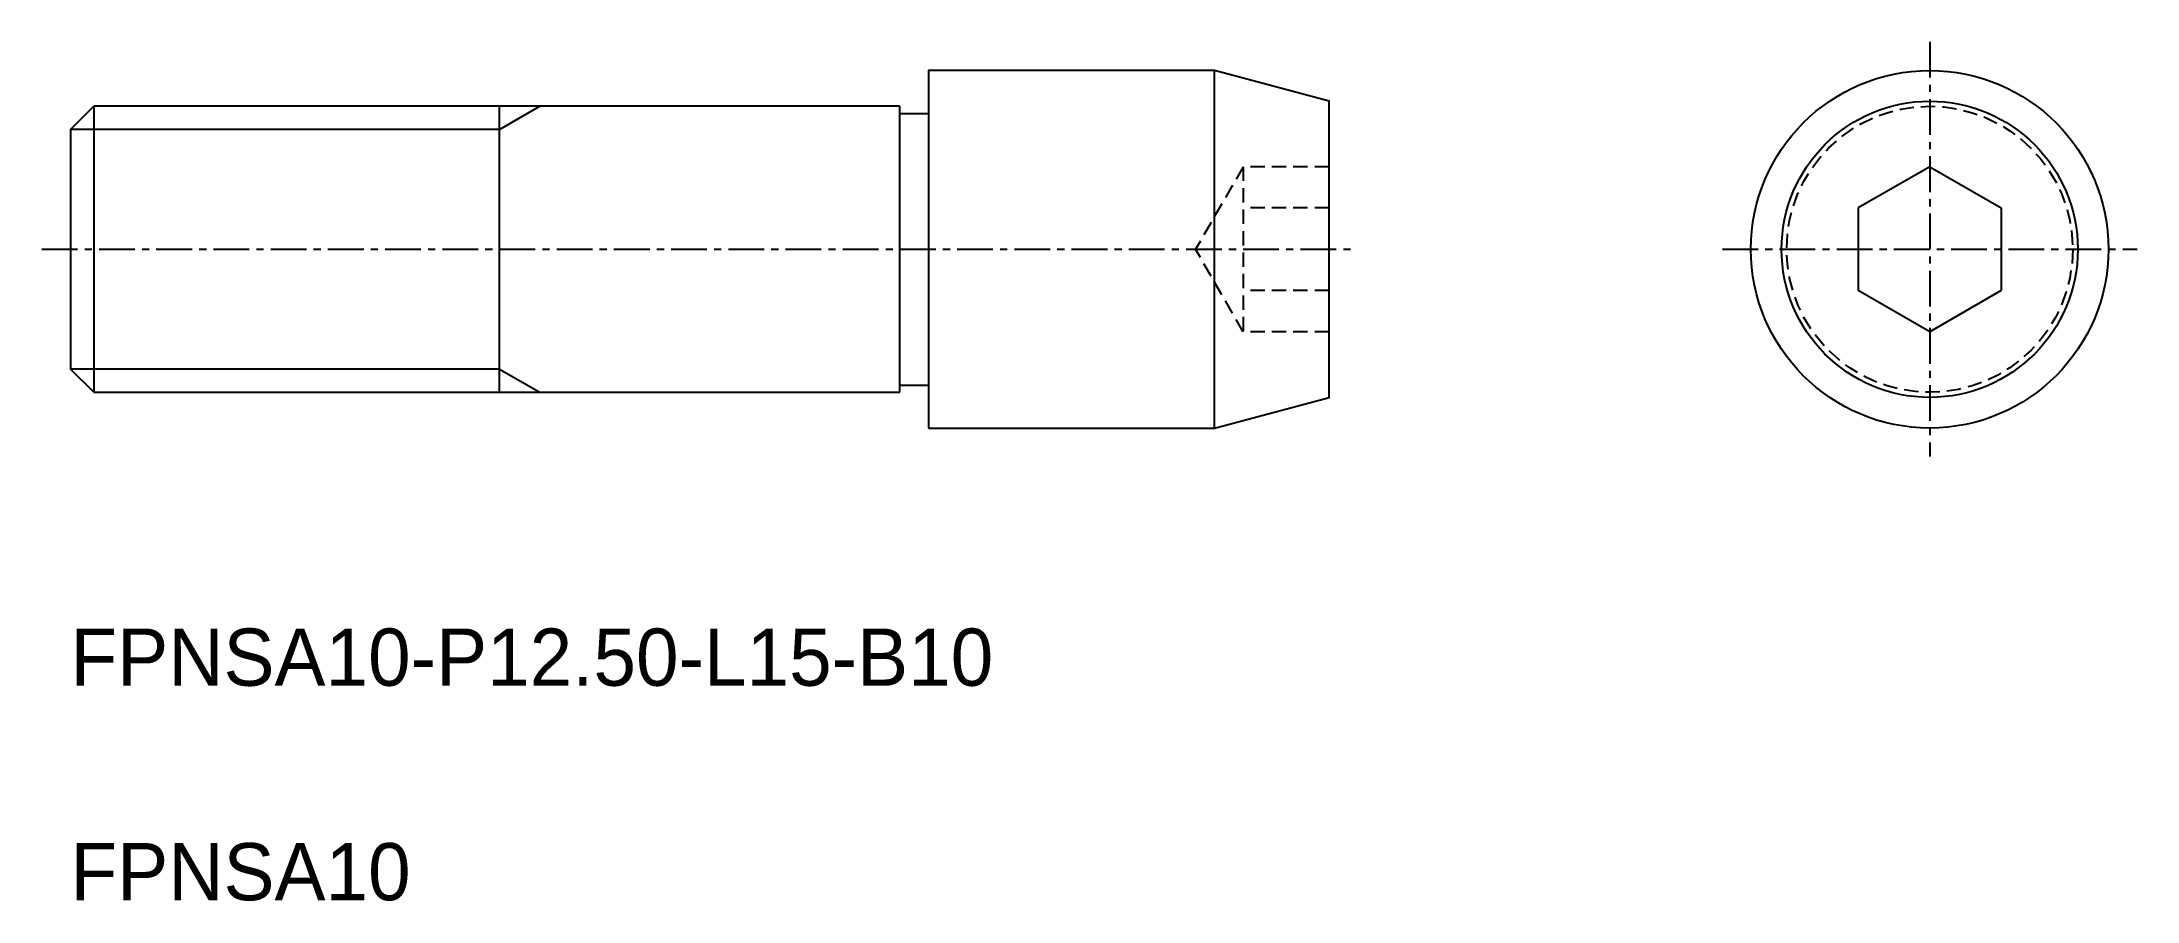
# Model space of a CAD drawing. Extents: x -1695.2 to -1621.9, y -668.4 to -638.3.
import ezdxf

# ---------------------------------------------------------------- set-up
doc = ezdxf.new("R2010")
doc.units = 0
doc.linetypes.add('CENTER', pattern=[2, 1.25, -0.25, 0.25, -0.25])
doc.linetypes.add('DASHED', pattern=[0.75, 0.5, -0.25])
doc.layers.get('0').update_dxf_attribs({"linetype": 'CONTINUOUS'})
doc.layers.add('CENTER', color=1, linetype='CENTER')

msp = doc.modelspace()

# ---------------------------------------------------------------- linework, layer by layer
at = {"color": 7, "linetype": 'CONTINUOUS'}
for p, q in [((-1694.185, -641.392), (-1693.373, -640.58)), ((-1693.373, -640.58), (-1693.373, -650.58)), ((-1665.185, -640.58), (-1693.373, -640.58)), ((-1679.185, -650.58), (-1679.185, -640.58)), ((-1665.185, -650.58), (-1665.185, -640.58)), ((-1694.185, -641.392), (-1694.185, -649.768)), ((-1629.185, -642.693), (-1631.685, -644.137)), ((-1629.185, -642.693), (-1626.685, -644.137)), ((-1631.685, -644.137), (-1631.685, -647.023)), ((-1626.685, -644.137), (-1626.685, -647.023)), ((-1629.185, -648.467), (-1631.685, -647.023)), ((-1626.685, -647.023), (-1629.185, -648.467)), ((-1693.373, -650.58), (-1694.185, -649.768)), ((-1693.373, -650.58), (-1665.185, -650.58))]:
    msp.add_line(p, q, dxfattribs=at)
at = {"color": 3}
for p, q in [((-1679.185, -641.392), (-1677.778, -640.58)), ((-1679.185, -641.392), (-1694.185, -641.392)), ((-1679.185, -649.768), (-1694.185, -649.768)), ((-1679.185, -649.768), (-1677.778, -650.58))]:
    msp.add_line(p, q, dxfattribs=at)
for p, q in [((-1665.185, -640.83), (-1664.185, -640.83)), ((-1665.185, -650.33), (-1664.185, -650.33))]:
    msp.add_line(p, q)
at = {"color": 3, "linetype": 'DASHED'}
for p, q in [((-1653.185, -642.693), (-1654.851, -645.58)), ((-1650.185, -642.693), (-1653.185, -642.693)), ((-1653.185, -642.693), (-1653.185, -648.467)), ((-1650.185, -644.137), (-1653.185, -644.137)), ((-1653.185, -648.467), (-1654.851, -645.58)), ((-1650.185, -647.023), (-1653.185, -647.023)), ((-1650.185, -648.467), (-1653.185, -648.467))]:
    msp.add_line(p, q, dxfattribs=at)
at = {"color": 7, "linetype": 'CONTINUOUS'}
msp.add_lwpolyline([(-1664.185, -651.83), (-1654.185, -651.83), (-1654.185, -639.33), (-1664.185, -639.33)], close=True, dxfattribs=at)
msp.add_lwpolyline([(-1654.185, -651.83), (-1650.185, -650.758), (-1650.185, -640.402), (-1654.185, -639.33)], dxfattribs=at)
for radius in [6.25, 5.178]:
    msp.add_circle((-1629.185, -645.58), radius, dxfattribs=at)
at = {"color": 3, "linetype": 'DASHED'}
msp.add_circle((-1629.185, -645.58), 5, dxfattribs=at)
at = {"layer": 'CENTER', "color": 1, "linetype": 'CENTER'}
for p, q in [((-1629.185, -638.33), (-1629.185, -652.83)), ((-1695.185, -645.58), (-1649.185, -645.58)), ((-1636.435, -645.58), (-1621.935, -645.58))]:
    msp.add_line(p, q, dxfattribs=at)

# ---------------------------------------------------------------- texts
for s, p in [('FPNSA10-P12.50-L15-B10', (-1694.185, -660.84)), ('FPNSA10', (-1694.185, -668.34))]:
    msp.add_text(s, height=2).set_placement(p)

doc.saveas('drawing.dxf')
